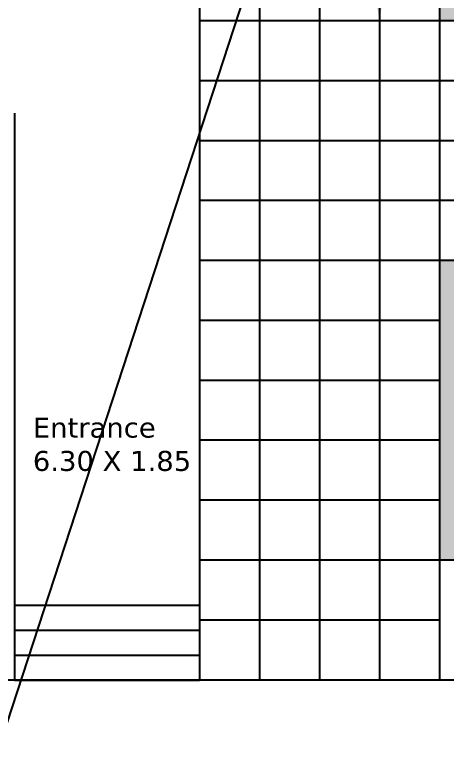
# Model space of a CAD drawing. Header units: inches. Extents: x 23 to 629, y -355 to 51.
# Drawn here: x 52.69 to 57.02, y 17.24 to 24.54 of the extents above; entities that cross this region are included whole.
import ezdxf

# ---------------------------------------------------------------- set-up
doc = ezdxf.new("R2010")
doc.units = ezdxf.units.IN
doc.header["$MEASUREMENT"] = 0
doc.dimstyles.get("Standard").update_dxf_attribs({"dimtxt": 0.18, "dimasz": 0.18, "dimexe": 0.18, "dimexo": 0.0625, "dimgap": 0.09, "dimtad": 0, "dimtih": 1, "dimtoh": 1, "dimdec": 4, "dimzin": 0, "dimdsep": 46, "dimtxsty": 'Standard', "dimcen": 0.09, "dimadec": 0, "dimazin": 0, "dimtfac": 1, "dimtdec": 4, "dimtofl": 0, "dimtmove": 0, "dimatfit": 3, "dimfxl": 1, "dimtolj": 1, "dimtzin": 0, "dimarcsym": 0})

# ---------------------------------------------------------------- blocks, each defined once
blk = doc.blocks.new('*D19')
at = {"color": 0, "lineweight": -2}
for p, q in [((56.8806, 27.4779), (56.1631, 27.4779)), ((56.3431, 27.2979), (56.3431, 26.1579)), ((56.3431, 24.6579), (56.3431, 25.7979)), ((56.8806, 24.4779), (56.1631, 24.4779))]:
    blk.add_line(p, q, dxfattribs=at)
at = {"color": 0}
for points in [[(56.3131, 27.2979), (56.3731, 27.2979), (56.3431, 27.4779)], [(56.3131, 24.6579), (56.3731, 24.6579), (56.3431, 24.4779)]]:
    blk.add_solid(points, dxfattribs=at)
at = {"layer": 'Defpoints', "color": 0}
for p in [(56.3431, 27.4779), (56.9431, 27.4779), (56.9431, 24.4779)]:
    blk.add_point(p, dxfattribs=at)
at = {"color": 0, "insert": (56.3431, 25.9779), "char_height": 0.18, "attachment_point": 5}
blk.add_mtext('\\A1;3.0000', dxfattribs=at)

msp = doc.modelspace()

# ---------------------------------------------------------------- hatches: boundary and pattern name
h = msp.add_hatch()
h.set_pattern_fill('AR-SAND', color=3, scale=0.1, angle=-90, style=0)
h.set_pattern_definition([(307.5, (-20.70877, 77.59043), (0.19268238, 0.00629934), [0, -0.152, 0, -0.17, 0, -0.1625]), (277.5, (-20.70877, 77.59043), (0.2822146, -0.1769777), [0, -0.082, 0, -0.137, 0, -0.0525]), (237.5, (-20.70877, 77.71343), (0.0005659, -0.31141419), [0, -0.05, 0, -0.18, 0, -0.235]), (227.5, (-20.70877, 77.71343), (0.08776756, -0.30061266), [0, -0.025, 0, -0.118, 0, -0.135])])
h.paths.add_polyline_path([(56.9431, 27.47786), (56.9431, 24.47786), (67.6931, 24.47786), (67.6931, 27.47786)])
h.paths.add_polyline_path([(56.9431, 22.07786), (56.9431, 19.07786), (67.6931, 19.07786), (67.6931, 22.07786)])

# ---------------------------------------------------------------- linework, layer by layer
for p, q in [((58.3129, 34.91425), (48.03305, 3.40697)), ((55.1431, 28.67786), (55.1431, 17.87786)), ((55.7431, 28.67786), (55.7431, 17.87786)), ((56.3431, 28.67786), (56.3431, 17.87786)), ((56.9431, 28.67786), (56.9431, 17.87786)), ((54.5431, 25.71852), (54.5431, 17.87786)), ((67.6931, 24.47786), (54.5431, 24.47786)), ((67.6931, 23.87786), (54.5431, 23.87786)), ((52.6931, 23.55286), (52.6931, 22.47786)), ((67.6931, 23.27786), (54.5431, 23.27786)), ((67.6931, 22.67786), (54.5431, 22.67786)), ((52.6931, 22.47786), (52.6931, 22.1535)), ((52.6931, 22.1535), (52.6931, 17.87786)), ((67.6931, 22.07786), (54.5431, 22.07786)), ((56.9431, 21.47786), (54.5431, 21.47786)), ((56.9431, 20.87786), (54.5431, 20.87786)), ((56.9431, 20.27786), (54.5431, 20.27786)), ((56.9431, 19.67786), (54.5431, 19.67786)), ((67.6931, 19.07786), (54.5431, 19.07786)), ((52.6931, 18.62786), (54.5431, 18.62786)), ((56.9431, 18.47786), (54.5431, 18.47786)), ((52.6931, 18.37786), (54.5431, 18.37786)), ((52.6931, 18.12786), (54.5431, 18.12786)), ((67.6931, 17.87786), (47.8031, 17.87786)), ((52.6931, 17.87786), (54.5431, 17.87786))]:
    msp.add_line(p, q)

# ---------------------------------------------------------------- texts
at = {"insert": (52.8756, 20.50515), "char_height": 0.2, "width": 2.6756777, "attachment_point": 1}
msp.add_mtext('{\\fVerdana|b0|i0|c0|p34;Entrance\\P6.30 X 1.85}', dxfattribs=at)

# ---------------------------------------------------------------- dimensions: what is measured, and where the dimension line sits
dim = msp.add_linear_dim(base=(56.3431, 27.47786), p1=(56.9431, 24.47786), p2=(56.9431, 27.47786), angle=90, dimstyle='Standard')
dim.commit()
dim.dimension.update_dxf_attribs({"geometry": '*D19', "text_midpoint": (56.3431, 25.97786)})

doc.saveas('drawing.dxf')
